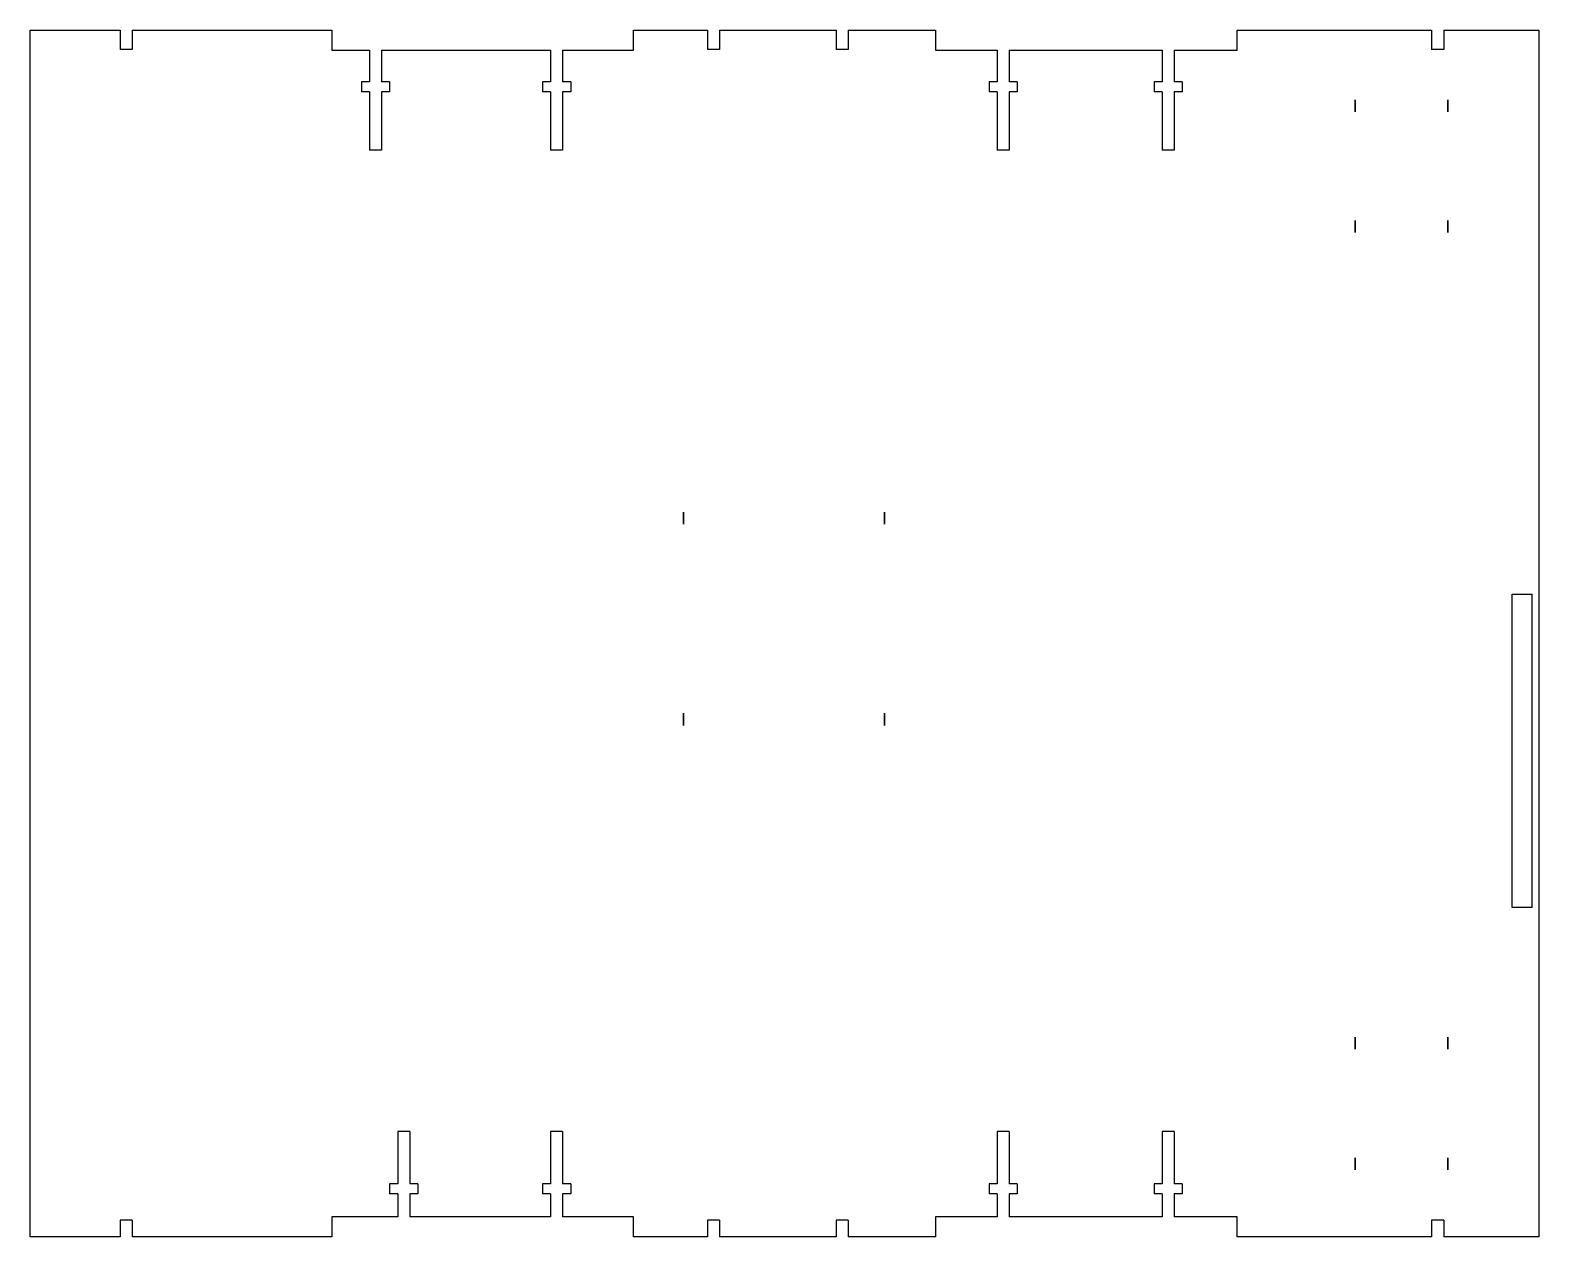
# Model space of a CAD drawing. Extents: x -178 to 197, y -4 to 296.
import ezdxf

# ---------------------------------------------------------------- set-up
doc = ezdxf.new("R2010")
doc.units = 0
doc.layers.get('0').update_dxf_attribs({"linetype": 'continuous'})

# ---------------------------------------------------------------- blocks, each defined once
blk = doc.blocks.new('SHAPE2DVIEW005')
at = {"color": 0}
for p, q in [((-178.36, 295.84), (-156, 295.84)), ((-178.36, -4.16), (-178.36, 295.84)), ((-156, 295.84), (-156, 291)), ((-153, 295.84), (-153, 291)), ((-153, 295.84), (-103.36, 295.84)), ((-103.36, 295.84), (-103.36, 290.84)), ((-28.36, 290.84), (-28.36, 295.84)), ((-28.36, 295.84), (-10, 295.84)), ((-10, 295.84), (-10, 291)), ((-7, 295.84), (-7, 291)), ((-7, 295.84), (22, 295.84)), ((22, 295.84), (22, 291)), ((25, 295.84), (25, 291)), ((25, 295.84), (46.64, 295.84)), ((46.64, 295.84), (46.64, 290.84)), ((121.64, 295.84), (170, 295.84)), ((121.64, 290.84), (121.64, 295.84)), ((170, 295.84), (170, 291)), ((173, 295.84), (196.64, 295.84)), ((173, 295.84), (173, 291)), ((196.64, 295.84), (196.64, -4.16)), ((-153, 291), (-156, 291)), ((-103.36, 290.84), (-94, 290.84)), ((-94, 290.84), (-94, 283)), ((-91, 290.84), (-91, 283)), ((-91, 290.84), (-49, 290.84)), ((-49, 290.84), (-49, 283)), ((-46, 290.84), (-46, 283)), ((-46, 290.84), (-28.36, 290.84)), ((-7, 291), (-10, 291)), ((25, 291), (22, 291)), ((46.64, 290.84), (62, 290.84)), ((62, 290.84), (62, 283)), ((65, 290.84), (65, 283)), ((65, 290.84), (103, 290.84)), ((103, 290.84), (103, 283)), ((106, 290.84), (121.64, 290.84)), ((106, 290.84), (106, 283)), ((173, 291), (170, 291)), ((-94, 283), (-96, 283)), ((-96, 283), (-96, 280.5)), ((-89, 283), (-91, 283)), ((-89, 283), (-89, 280.5)), ((-49, 283), (-51, 283)), ((-51, 283), (-51, 280.5)), ((-44, 283), (-46, 283)), ((-44, 283), (-44, 280.5)), ((62, 283), (60, 283)), ((60, 283), (60, 280.5)), ((67, 283), (65, 283)), ((67, 283), (67, 280.5)), ((103, 283), (101, 283)), ((101, 283), (101, 280.5)), ((108, 283), (106, 283)), ((108, 283), (108, 280.5)), ((-94, 280.5), (-96, 280.5)), ((-94, 280.5), (-94, 266)), ((-91, 280.5), (-91, 266)), ((-89, 280.5), (-91, 280.5)), ((-49, 280.5), (-51, 280.5)), ((-49, 280.5), (-49, 266)), ((-46, 280.5), (-46, 266)), ((-44, 280.5), (-46, 280.5)), ((62, 280.5), (60, 280.5)), ((62, 280.5), (62, 266)), ((65, 280.5), (65, 266)), ((67, 280.5), (65, 280.5)), ((103, 280.5), (101, 280.5)), ((103, 280.5), (103, 266)), ((106, 280.5), (106, 266)), ((108, 280.5), (106, 280.5)), ((-91, 266), (-94, 266)), ((-46, 266), (-49, 266)), ((65, 266), (62, 266)), ((106, 266), (103, 266)), ((190, 77.75), (190, 155.65)), ((190, 155.65), (195, 155.65)), ((195, 77.75), (195, 155.65)), ((195, 77.75), (190, 77.75)), ((-87, 22), (-87, 9)), ((-84, 22), (-87, 22)), ((-84, 22), (-84, 9)), ((-49, 22), (-49, 9)), ((-46, 22), (-49, 22)), ((-46, 22), (-46, 9)), ((62, 22), (62, 9)), ((65, 22), (62, 22)), ((65, 22), (65, 9)), ((103, 22), (103, 9)), ((106, 22), (103, 22)), ((106, 22), (106, 9)), ((-89, 9), (-89, 6.5)), ((-87, 9), (-89, 9)), ((-82, 9), (-84, 9)), ((-82, 9), (-82, 6.5)), ((-51, 9), (-51, 6.5)), ((-49, 9), (-51, 9)), ((-44, 9), (-46, 9)), ((-44, 9), (-44, 6.5)), ((60, 9), (60, 6.5)), ((62, 9), (60, 9)), ((67, 9), (65, 9)), ((67, 9), (67, 6.5)), ((101, 9), (101, 6.5)), ((103, 9), (101, 9)), ((108, 9), (106, 9)), ((108, 9), (108, 6.5)), ((-87, 6.5), (-89, 6.5)), ((-87, 6.5), (-87, 0.84)), ((-82, 6.5), (-84, 6.5)), ((-84, 6.5), (-84, 0.84)), ((-49, 6.5), (-51, 6.5)), ((-49, 6.5), (-49, 0.84)), ((-44, 6.5), (-46, 6.5)), ((-46, 6.5), (-46, 0.84)), ((62, 6.5), (60, 6.5)), ((62, 6.5), (62, 0.84)), ((67, 6.5), (65, 6.5)), ((65, 6.5), (65, 0.84)), ((103, 6.5), (101, 6.5)), ((103, 6.5), (103, 0.84)), ((108, 6.5), (106, 6.5)), ((106, 6.5), (106, 0.84)), ((-153, 0), (-156, 0)), ((-156, 0), (-156, -4.16)), ((-153, 0), (-153, -4.16)), ((-87, 0.84), (-103.36, 0.84)), ((-103.36, 0.84), (-103.36, -4.16)), ((-49, 0.84), (-84, 0.84)), ((-28.36, 0.84), (-46, 0.84)), ((-28.36, -4.16), (-28.36, 0.84)), ((-10, 0), (-10, -4.16)), ((-7, 0), (-10, 0)), ((-7, 0), (-7, -4.16)), ((22, 0), (22, -4.16)), ((25, 0), (22, 0)), ((25, 0), (25, -4.16)), ((46.64, 0.84), (46.64, -4.16)), ((62, 0.84), (46.64, 0.84)), ((103, 0.84), (65, 0.84)), ((121.64, 0.84), (106, 0.84)), ((121.64, -4.16), (121.64, 0.84)), ((170, 0), (170, -4.16)), ((173, 0), (170, 0)), ((173, 0), (173, -4.16)), ((-156, -4.16), (-178.36, -4.16)), ((-103.36, -4.16), (-153, -4.16)), ((-10, -4.16), (-28.36, -4.16)), ((22, -4.16), (-7, -4.16)), ((46.64, -4.16), (25, -4.16)), ((170, -4.16), (121.64, -4.16)), ((196.64, -4.16), (173, -4.16))]:
    blk.add_line(p, q, dxfattribs=at)
for points in [[(151, 275.5), (151, 278.5), (151, 275.5)], [(174, 275.5), (174, 278.5), (174, 275.5)], [(151, 245.5), (151, 248.5), (151, 245.5)], [(174, 245.5), (174, 248.5), (174, 245.5)], [(-16, 173), (-16, 176), (-16, 173)], [(34, 173), (34, 176), (34, 173)], [(-16, 123), (-16, 126), (-16, 123)], [(34, 123), (34, 126), (34, 123)], [(151, 42.5), (151, 45.5), (151, 42.5)], [(174, 42.5), (174, 45.5), (174, 42.5)], [(151, 12.5), (151, 15.5), (151, 12.5)], [(174, 12.5), (174, 15.5), (174, 12.5)]]:
    blk.add_lwpolyline(points, dxfattribs=at)

msp = doc.modelspace()

# ---------------------------------------------------------------- block references
at = {"color": 0}
msp.add_blockref('SHAPE2DVIEW005', (0, 0), dxfattribs=at)

doc.saveas('drawing.dxf')
